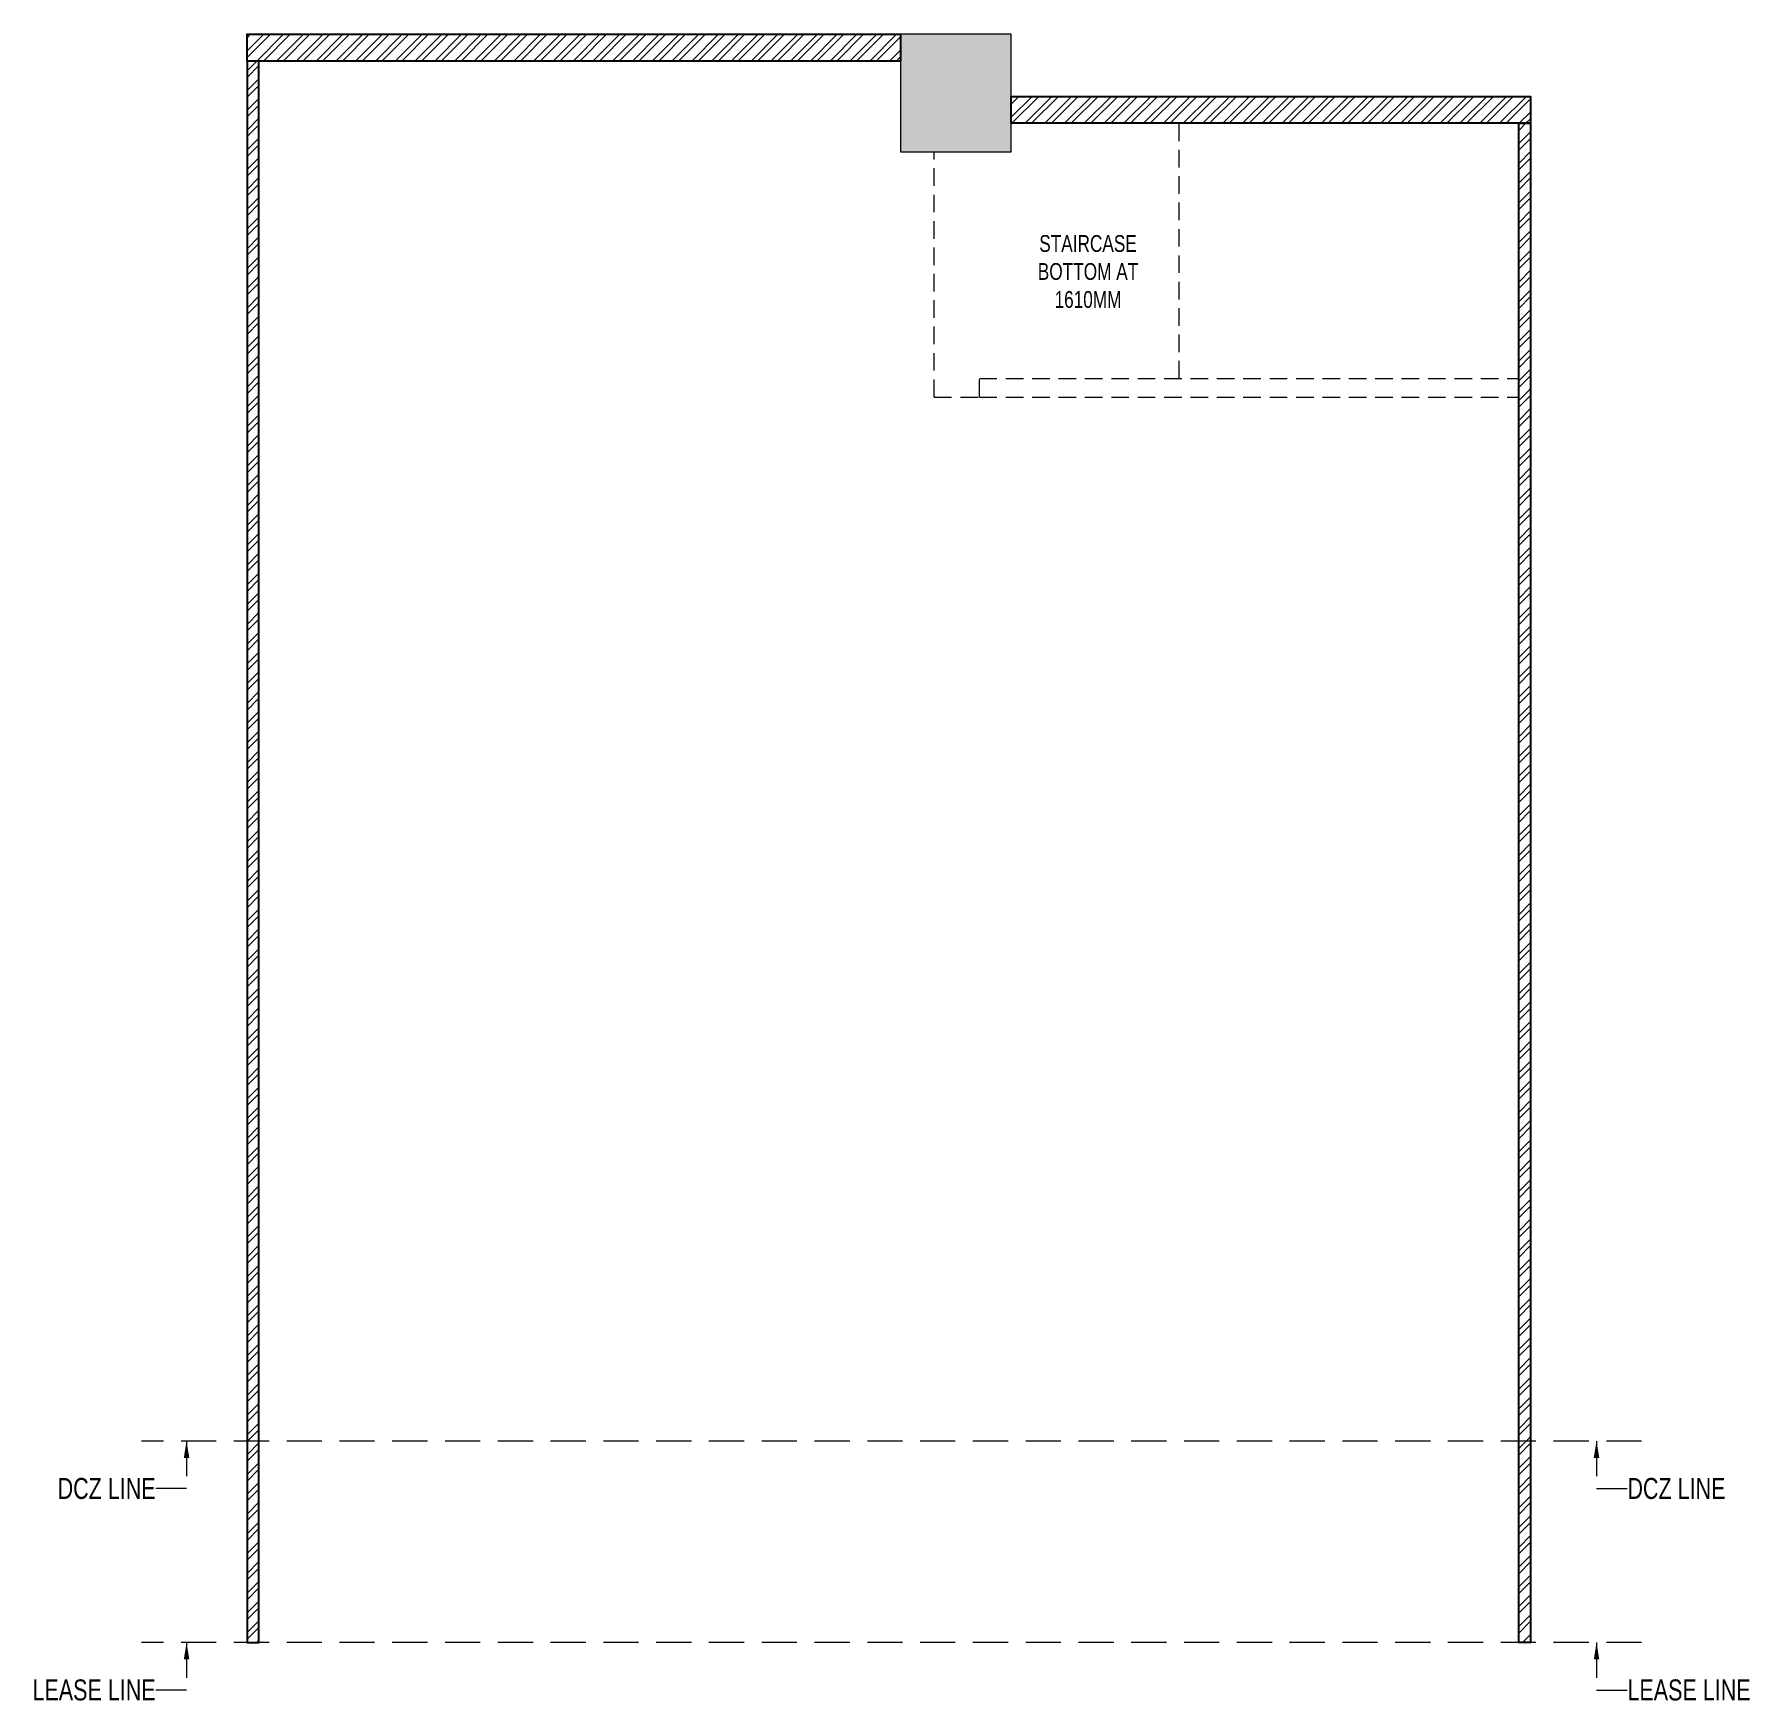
# Model space of a CAD drawing. Header units: feet. Extents: x -8910 to 1305, y -9553 to 370.
import ezdxf

# ---------------------------------------------------------------- set-up
doc = ezdxf.new("R2010")
doc.units = ezdxf.units.FT
doc.header["$LTSCALE"] = 33
doc.header["$MEASUREMENT"] = 0
doc.linetypes.add('HIDDEN', pattern=[9.525, 6.35, -3.175])
doc.linetypes.add('HIDDEN2', pattern=[4.7625, 3.175, -1.5875])
for name, color, linetype, lineweight in [('A-RCC COLUMN-HATCH', 253, 'Continuous', 9), ('A-WALL HATCH', 251, 'Continuous', 0), ('Column', 243, 'Continuous', 9), ('Lease line', 2, 'Continuous', 9), ('LENS_TEXT', 31, 'Continuous', 5), ('Steps', 4, 'Continuous', 9)]:
    doc.layers.add(name, color=color, linetype=linetype, lineweight=lineweight)
doc.layers.add('A-WALL', color=1, linetype='Continuous')
doc.styles.add('LK TXT', font='GILC____.TTF', dxfattribs={"height": 100})
doc.styles.get("Standard").update_dxf_attribs({"font": 'GILC____.TTF'})
doc.dimstyles.new('100MM', dxfattribs={"dimtxt": 100, "dimasz": 50, "dimexe": 65, "dimexo": 65, "dimtad": 1, "dimdec": 0, "dimtxsty": 'Standard', "dimblk": 'OBLIQUE', "dimcen": 2.5, "dimdle": 65, "dimclrd": 256, "dimclre": 256, "dimclrt": 1, "dimadec": 0, "dimazin": 0, "dimtfac": 1, "dimtdec": 0, "dimtmove": 1, "dimatfit": 3, "dimfxl": 1, "dimlwd": -1, "dimlwe": -1, "dimarcsym": 0})

# ---------------------------------------------------------------- blocks, each defined once
blk = doc.blocks.new('_Oblique')
at = {"color": 0, "lineweight": -2}
blk.add_line((-0.5, -0.5), (0.5, 0.5), dxfattribs=at)

msp = doc.modelspace()

# ---------------------------------------------------------------- hatches: boundary and pattern name
at = {"layer": 'A-RCC COLUMN-HATCH', "ltscale": 10}
h = msp.add_hatch(color=256, dxfattribs=at)
h.dxf.hatch_style = 1
h.paths.add_polyline_path([(-3752, -330), (-3092, -330), (-3092, 370), (-3752, 370)])
at = {"layer": 'A-WALL HATCH'}
h = msp.add_hatch(dxfattribs=at)
h.set_pattern_fill('ANSI32', color=256, scale=222)
h.set_pattern_definition([(45, (-3283462.26, 5452018.42), (-58.8666395, 58.8666395), []), (45, (-3283423.02, 5452018.42), (-58.8666395, 58.8666395), [])])
h.paths.add_polyline_path([(-70, -160), (0, -160), (0, -9207), (-70, -9207)])
h.paths.add_polyline_path([(0, -160), (-3092, -160), (-3092, 0), (0, 0)])
h.paths.add_polyline_path([(-7572, 210), (-7642, 210), (-7642, -9207), (-7572, -9207)])
h.paths.add_polyline_path([(-3752, 210), (-7642, 210), (-7642, 370), (-3752, 370)])

# ---------------------------------------------------------------- linework, layer by layer
at = {"layer": 'A-WALL'}
for points in [[(-3752, 210), (-7642, 210), (-7642, 370), (-3752, 370)], [(-7572, 210), (-7642, 210), (-7642, -9207), (-7572, -9207)], [(0, -160), (-3092, -160), (-3092, 0), (0, 0)], [(-70, -160), (0, -160), (0, -9207), (-70, -9207)]]:
    msp.add_lwpolyline(points, close=True, dxfattribs=at)
at = {"layer": 'Column'}
msp.add_lwpolyline([(-3752, -330), (-3092, -330), (-3092, 370), (-3752, 370)], close=True, dxfattribs=at)
at = {"layer": 'Lease line', "linetype": 'HIDDEN'}
for p, q in [((661, -8007), (-8271, -8007)), ((661, -9207), (-8271, -9207))]:
    msp.add_line(p, q, dxfattribs=at)
at = {"layer": 'Steps', "linetype": 'HIDDEN2'}
for p, q in [((-2092, -1680), (-2092, -160)), ((-3552, -1790), (-3552, -330)), ((-3282, -1790), (-3282, -1680)), ((-3282, -1680), (-70, -1680)), ((-3552, -1790), (-3282, -1790)), ((-3282, -1790), (-70, -1790))]:
    msp.add_line(p, q, dxfattribs=at)

# ---------------------------------------------------------------- texts
at = {"layer": 'Lease line', "linetype": 'HIDDEN', "char_height": 125, "width": 783.96, "style": 'LK TXT'}
for s, insert, attachment_point in [('\\pt375;DCZ LINE', (-8187, -8290), 6), ('\\pt375;DCZ LINE', (577, -8290), 4), ('\\pt375;LEASE LINE', (-8187, -9490), 6), ('\\pt375;LEASE LINE', (577, -9490), 4)]:
    msp.add_mtext(s, dxfattribs=dict(at, insert=insert, attachment_point=attachment_point))
at = {"layer": 'LENS_TEXT', "linetype": 'Continuous', "ltscale": 3, "insert": (-2635, -1043), "char_height": 100, "width": 835.53, "attachment_point": 5, "style": 'LK TXT'}
msp.add_mtext('{\\C7;STAIRCASE BOTTOM AT 1610MM}', dxfattribs=at)

# ---------------------------------------------------------------- leaders
at = {"layer": 'Lease line', "linetype": 'HIDDEN', "annotation_type": 0, "has_hookline": 1, "hookline_direction": 1}
for points, text_width in [([(-8003, -8007), (-8003, -8290), (-8186, -8290)], 475), ([(393, -8007), (393, -8290), (576, -8290)], 475), ([(-8003, -9207), (-8003, -9490), (-8186, -9490)], 592), ([(393, -9207), (393, -9490), (576, -9490)], 592)]:
    msp.add_leader(points, dimstyle='100MM', override={"dimasz": 100, "dimgap": 0.625, "dimtad": 0}, dxfattribs=dict(at, text_width=text_width))

doc.saveas('drawing.dxf')
